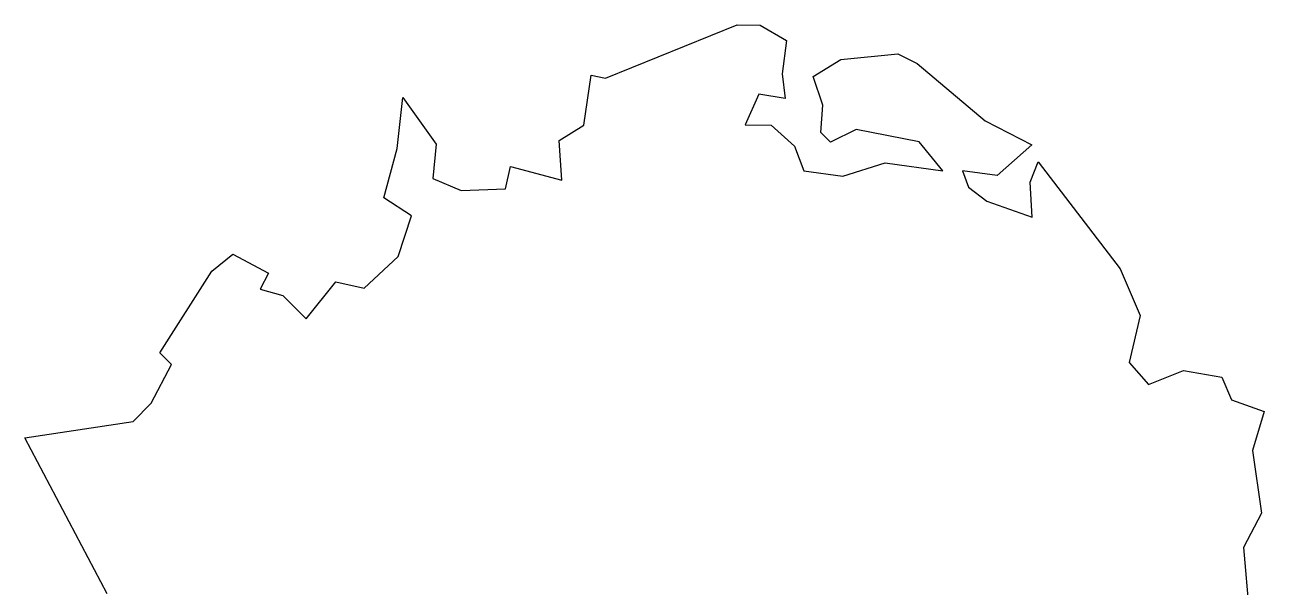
# Model space of a CAD drawing. Header units: metres. Extents: x 293549 to 296182, y 1979068 to 1981755.
# Drawn here: x 293549 to 296096, y 1980599 to 1981755 of the extents above; entities that cross this region are included whole.
import ezdxf

# ---------------------------------------------------------------- set-up
doc = ezdxf.new("R2010")
doc.units = ezdxf.units.M
doc.header["$MEASUREMENT"] = 0

msp = doc.modelspace()

# ---------------------------------------------------------------- linework, layer by layer
at = {"color": 3, "flags": 128}
for points in [[(294394, 1981509.4), (294387.7, 1981439.2), (294445.9, 1981414.4), (294537, 1981417.5), (294547.2, 1981463.9), (294652.2, 1981435.6), (294646.8, 1981517.2), (294697.8, 1981548.6), (294712.8, 1981651.4), (294742.4, 1981644.8), (295012.9, 1981754.9), (295060.1, 1981754.3), (295114.2, 1981722.4), (295105.5, 1981653.9), (295111.1, 1981603), (295057.3, 1981612), (295029.3, 1981549.3), (295082.5, 1981548.3), (295130.7, 1981505.5), (295149.9, 1981454.8), (295229.7, 1981443.6), (295317, 1981470.8), (295435.5, 1981454.6), (295386.5, 1981514.1), (295257, 1981539.4), (295204.3, 1981513.5), (295184.5, 1981533.3), (295188.5, 1981589.7), (295169.1, 1981648.8), (295225.6, 1981683.6), (295342.7, 1981695.4), (295382.5, 1981675.6), (295522.6, 1981557.1), (295617.9, 1981508.3), (295547.3, 1981445.3), (295475.5, 1981454.9), (295488.3, 1981420.9), (295526, 1981392), (295618.9, 1981359.6), (295615, 1981431.7), (295631, 1981473.1), (295799.8, 1981253.5), (295840.7, 1981157.3), (295818.4, 1981060.9), (295858, 1981015.3), (295929.6, 1981044.3), (296008.6, 1981030.8), (296028.8, 1980983.8), (296095.7, 1980959.9), (296071.6, 1980879.6), (296089.9, 1980750.8), (296052.9, 1980680.3), (296064.6, 1980546.4)], [(293718.3, 1980585.4), (293549, 1980905.6), (293771.6, 1980939.1), (293808.9, 1980976.9), (293850.2, 1981056.8), (293826.6, 1981080.5), (293933.3, 1981248.4), (293976.4, 1981283.7), (294049.5, 1981244.3), (294032.4, 1981211.1), (294079, 1981198.1), (294126.9, 1981150.5), (294188.1, 1981226.8), (294246, 1981213.5), (294316.1, 1981278.3), (294343.5, 1981362.3), (294286.5, 1981399.5), (294314.1, 1981500.5), (294326, 1981605.6)], [(294326, 1981605.6), (294394, 1981509.4)]]:
    msp.add_lwpolyline(points, dxfattribs=at)

doc.saveas('drawing.dxf')
